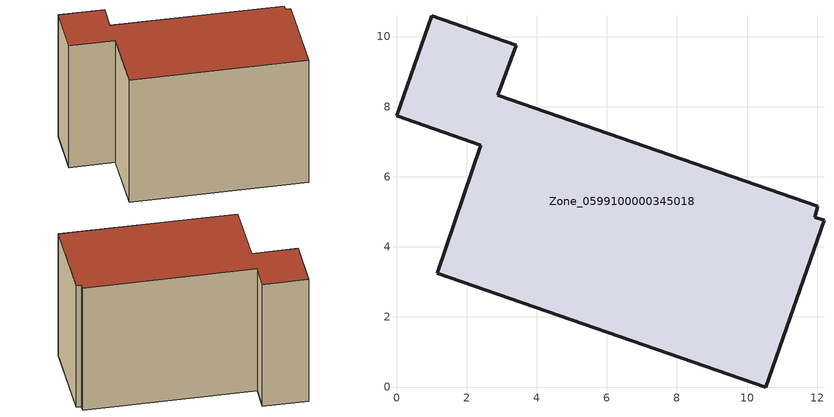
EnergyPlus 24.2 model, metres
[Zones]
Zone_0599100000345018
 floor ground (C_G): 2.41,6.9 0,7.74 1,10.59 3.41,9.75 2.89,8.32 12.02,5.16 11.94,4.84 12.2,4.75 10.54,0 1.17,3.25 z0
 wall outside (C_F): 3.41,9.75 1,10.59 0,7.74 2.41,6.9 1.17,3.25 10.54,0 12.2,4.75 11.94,4.84 12.02,5.16 2.89,8.32 3.41,9.75 z0:8.02
 roof outside (C_R): 11.94,4.84 12.02,5.16 2.89,8.32 3.41,9.75 1,10.59 0,7.74 2.41,6.9 1.17,3.25 10.54,0 12.2,4.75 z8.02
[BUILDING]
Pand.0599100000345018: North Axis=0; Terrain=City; Loads Convergence Tolerance Value=0.04; Temperature Convergence Tolerance Value=0.4; Solar Distribution=FullExterior; Maximum Number of Warmup Days=25; Minimum Number of Warmup Days=1
[Site:Location]
Rotterdam.The.Hague.AP_ZH_NLD Design_Conditions: Latitude=51.96; Longitude=4.45; Time Zone=1; Elevation=-4.5
[SITE:GROUNDTEMPERATURE:BUILDINGSURFACE]
18, 18, 18, 18, 18, 18, 18, 18, 18, 18, 18, 18
[MATERIAL] Thermal Absorptance=0.9; Solar Absorptance=0.7; Visible Absorptance=0.7
Name | Roughness | Thickness | Conductivity | Density | Specific Heat
G.TC.1992-2005 | MediumSmooth | 0.15 | 0.06 | 540 | 1210
F.TC.1992-2005 | Rough | 0.3 | 0.12 | 1920 | 840
R.TC.1992-2005 | MediumRough | 0.2 | 0.08 | 1500 | 1000
[CONSTRUCTION]
C_G: G.TC.1992-2005
C_F: F.TC.1992-2005
C_R: R.TC.1992-2005
[ZONE]
Zone_0599100000345018: Type=1; Multiplier=1; Ceiling Height=Autocalculate; Volume=Autocalculate; Floor Area=autocalculate; Part of Total Floor Area=Yes
[ZONEINFILTRATION:DESIGNFLOWRATE]
Infil_Zone_0599100000345018: Zone or ZoneList or Space or SpaceList=Zone_0599100000345018; Schedule=AlwaysOn; Design Flow Rate Calculation Method=Flow/Area; Flow Rate per Floor Area=0.0015; Constant Term Coefficient=1; Temperature Term Coefficient=0; Velocity Term Coefficient=0; Velocity Squared Term Coefficient=0
[HVACTEMPLATE:ZONE:IDEALLOADSAIRSYSTEM]
Zone_0599100000345018: Maximum Heating Supply Air Temperature=50; Minimum Cooling Supply Air Temperature=13; Maximum Heating Supply Air Humidity Ratio=0.0156; Minimum Cooling Supply Air Humidity Ratio=0.0077; Heating Limit=NoLimit; Cooling Limit=NoLimit; Dehumidification Control Type=ConstantSensibleHeatRatio; Cooling Sensible Heat Ratio=0.7; Dehumidification Setpoint=60; Humidification Control Type=None; Humidification Setpoint=30; Outdoor Air Method=None; Outdoor Air Flow Rate per Person=0.00944; Outdoor Air Flow Rate per Zone Floor Area=0; Outdoor Air Flow Rate per Zone=0; Demand Controlled Ventilation Type=None; Outdoor Air Economizer Type=NoEconomizer; Heat Recovery Type=None; Sensible Heat Recovery Effectiveness=0.7; Latent Heat Recovery Effectiveness=0.65
[ZONECONTROL:THERMOSTAT]
ThermostatControl_Zone_0599100000345018: Zone or ZoneList=Zone_0599100000345018; Control Type Schedule=DualSetpointControlType; Control 1=Thermostat_Zone_0599100000345018; Temperature Difference Between Cutout And Setpoint=0
[THERMOSTATSETPOINT:DUALSETPOINT]
Thermostat_Zone_0599100000345018: Heating Setpoint Temperature Schedule=HeatingSetpoint_Zone_0599100000345018; Cooling Setpoint Temperature Schedule=CoolingSetpoint_Zone_0599100000345018
[SCHEDULE:COMPACT]
HeatingSetpoint_Zone_0599100000345018: Through: 12/31, For: AllDays, Until: 24:00, 21
CoolingSetpoint_Zone_0599100000345018: Through: 12/31, For: AllDays, Until: 24:00, 24
DualSetpointControlType: Through: 12/31, For: AllDays, Until: 24:00, 4
AlwaysOn: Through: 12/31, For: AllDays, Until: 24:00, 1
